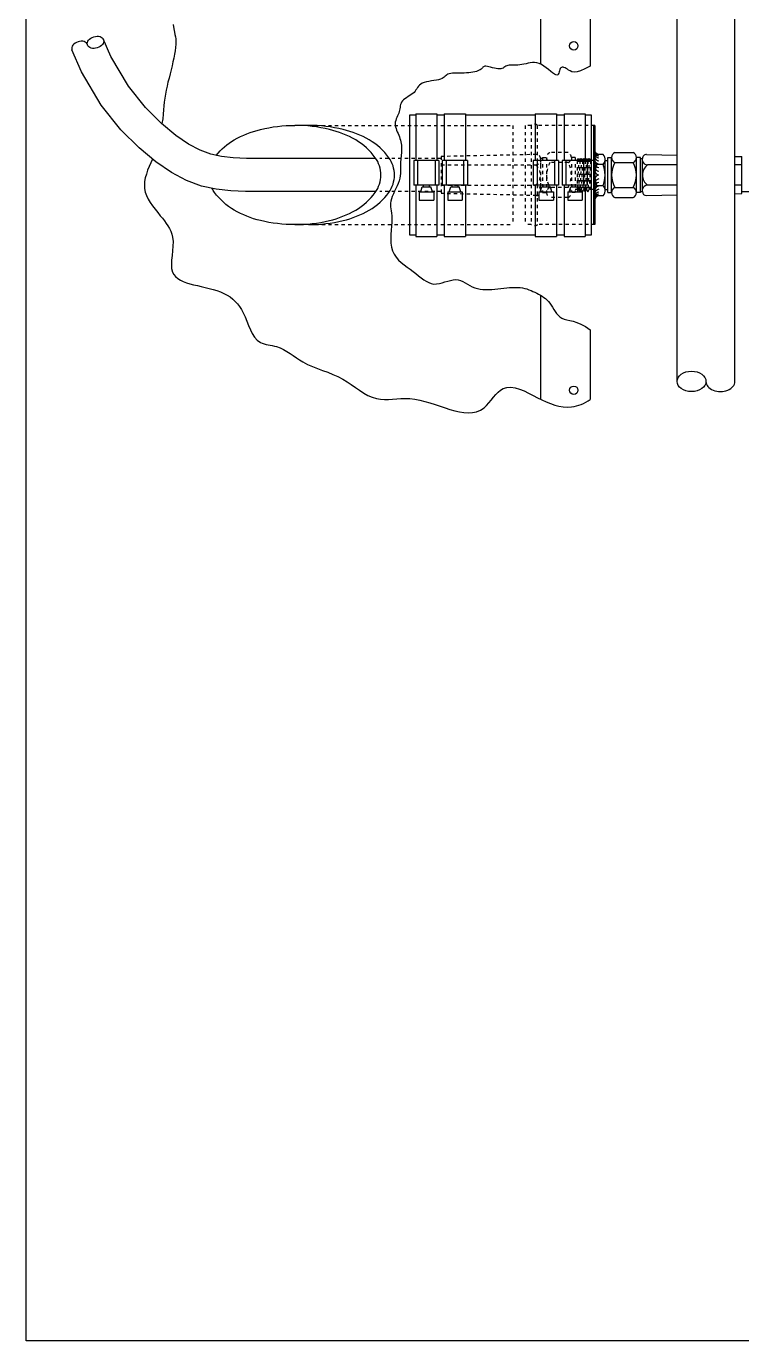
# Model space of a CAD drawing. Extents: x 0 to 235, y -192 to 68.
# Drawn here: x 112.32 to 133.95, y -129.16 to -89.43 of the extents above; entities that cross this region are included whole.
import ezdxf

# ---------------------------------------------------------------- set-up
doc = ezdxf.new("R2010")
doc.units = 0
doc.header["$LTSCALE"] = 0.3
doc.header["$MEASUREMENT"] = 0
doc.linetypes.add('HIDDEN', pattern=[0.375, 0.25, -0.125])
doc.layers.add('1', color=1, linetype='CONTINUOUS')
doc.layers.add('NOTES', color=2, linetype='CONTINUOUS')

msp = doc.modelspace()

# ---------------------------------------------------------------- linework, layer by layer
at = {"layer": '1', "color": 41, "linetype": 'Continuous'}
for p, q in [((131.993886, -100.167598), (131.993886, -83.719474)), ((133.743886, -100.167598), (133.743886, -83.719474)), ((127.868886, -86.050115), (127.868886, -90.577428)), ((129.368886, -86.050115), (129.368886, -90.635093)), ((120.850683, -92.429848), (120.440683, -92.429848)), ((120.850683, -95.429848), (120.440683, -95.429848)), ((127.868886, -97.565847), (127.868886, -100.705516)), ((129.368886, -98.603859), (129.368886, -100.715481))]:
    msp.add_line(p, q, dxfattribs=at)
at = {"layer": '1'}
for p, q in [((123.905107, -92.119848), (123.905107, -95.739848)), ((124.092833, -92.119848), (123.905107, -92.119848)), ((124.952833, -92.119848), (124.732833, -92.119848)), ((127.70622, -92.119848), (125.592833, -92.119848)), ((128.580091, -92.119848), (128.34622, -92.119848)), ((129.405107, -92.119848), (129.220091, -92.119848)), ((129.405107, -95.739848), (129.405107, -92.119848)), ((129.50862, -92.429848), (129.50862, -95.429848)), ((130.116372, -93.249848), (130.666372, -93.249848)), ((131.068872, -93.309848), (131.993886, -93.329119)), ((129.896372, -94.457348), (129.896372, -93.402348)), ((129.896372, -93.402348), (130.016372, -93.402348)), ((130.886372, -93.402348), (130.766372, -93.402348)), ((130.886372, -94.457348), (130.886372, -93.402348)), ((130.886372, -93.429848), (130.948872, -93.429848)), ((130.948872, -94.429848), (130.948872, -93.429848)), ((130.948873, -94.429849), (130.948872, -93.429849)), ((130.948872, -93.679849), (130.948872, -93.554849)), ((133.743886, -93.365576), (133.948872, -93.369847)), ((133.948873, -94.489847), (133.948872, -93.369847)), ((129.896372, -94.457348), (130.016372, -94.457348)), ((130.886372, -94.457348), (130.766372, -94.457348)), ((130.886372, -94.429848), (130.948872, -94.429848)), ((130.948873, -94.304849), (130.948873, -94.179849)), ((131.068873, -94.549848), (131.993886, -94.530577)), ((133.743886, -94.494118), (133.948873, -94.489847)), ((130.116372, -94.609848), (130.666372, -94.609848)), ((123.905107, -95.739848), (124.092833, -95.739848)), ((124.732833, -95.739848), (124.952833, -95.739848)), ((125.592833, -95.739848), (127.70622, -95.739848)), ((128.34622, -95.739848), (128.580091, -95.739848)), ((129.220091, -95.739848), (129.405107, -95.739848))]:
    msp.add_line(p, q, dxfattribs=at)
at = {"layer": '1', "color": 6}
for p, q in [((124.092833, -92.078736), (124.732833, -92.078736)), ((124.092833, -92.078736), (124.092833, -93.493124)), ((124.732833, -92.078736), (124.732833, -93.493124)), ((124.952833, -92.078736), (124.952833, -93.493124)), ((124.952833, -92.078736), (125.592833, -92.078736)), ((125.592833, -92.078736), (125.592833, -93.493124)), ((127.70622, -92.078736), (127.70622, -93.493124)), ((127.70622, -92.078736), (128.34622, -92.078736)), ((128.34622, -92.078736), (128.34622, -93.493124)), ((128.580091, -92.078736), (128.580091, -93.493124)), ((128.580091, -92.078736), (129.220091, -92.078736)), ((129.220091, -92.078736), (129.220091, -93.493124)), ((129.46862, -92.429848), (129.46862, -95.429848)), ((129.75862, -93.304848), (129.56862, -93.304848)), ((124.032833, -93.493124), (124.032833, -94.240118)), ((124.792833, -93.493124), (124.032833, -93.493124)), ((124.14852, -93.493124), (124.14852, -94.240118)), ((124.677146, -93.493124), (124.677146, -94.240118)), ((124.792833, -93.493124), (124.792833, -94.240118)), ((124.892833, -93.493124), (124.892833, -94.240118)), ((125.652833, -93.493124), (124.892833, -93.493124)), ((125.00852, -93.493124), (125.00852, -94.240118)), ((125.537146, -93.493124), (125.537146, -94.240118)), ((125.652833, -93.493124), (125.652833, -94.240118)), ((128.40622, -93.493124), (127.64622, -93.493124)), ((127.64622, -93.493124), (127.64622, -94.240118)), ((127.761907, -93.493124), (127.761907, -94.240118)), ((128.290534, -93.493124), (128.290534, -94.240118)), ((128.40622, -93.493124), (128.40622, -94.240118)), ((129.280091, -93.493124), (128.520091, -93.493124)), ((128.520091, -93.493124), (128.520091, -94.240118)), ((128.635778, -93.493124), (128.635778, -94.240118)), ((129.164404, -93.493124), (129.164404, -94.240118)), ((129.280091, -93.493124), (129.280091, -94.240118)), ((129.50862, -94.404006), (129.50862, -93.45569)), ((129.75862, -93.606532), (129.56862, -93.606532)), ((129.81862, -93.606532), (129.81862, -93.45569)), ((129.81862, -93.489848), (129.896372, -93.489848)), ((129.81862, -94.253164), (129.81862, -93.606532)), ((130.016372, -94.457348), (130.016372, -93.402348)), ((130.116372, -93.554848), (130.666372, -93.554848)), ((130.766372, -94.457348), (130.766372, -93.402348)), ((131.993886, -93.619848), (131.099321, -93.619848)), ((133.948872, -93.619847), (133.743886, -93.619847)), ((124.792833, -94.240118), (124.032833, -94.240118)), ((124.092833, -94.240118), (124.092833, -95.782698)), ((124.200725, -94.441514), (124.200725, -94.691514)), ((124.200725, -94.441514), (124.640725, -94.441514)), ((124.245725, -94.441514), (124.290725, -94.281514)), ((124.290725, -94.281514), (124.550725, -94.281514)), ((124.330725, -94.281514), (124.330725, -94.240118)), ((124.510725, -94.281514), (124.510725, -94.240118)), ((124.595725, -94.441514), (124.550725, -94.281514)), ((124.640725, -94.441514), (124.640725, -94.691514)), ((124.732833, -94.240118), (124.732833, -95.782698)), ((125.652833, -94.240118), (124.892833, -94.240118)), ((124.952833, -94.240118), (124.952833, -95.782698)), ((125.060725, -94.441514), (125.500725, -94.441514)), ((125.060725, -94.441514), (125.060725, -94.691514)), ((125.105725, -94.441514), (125.150725, -94.281514)), ((125.150725, -94.281514), (125.410725, -94.281514)), ((125.190725, -94.281514), (125.190725, -94.240118)), ((125.370725, -94.281514), (125.370725, -94.240118)), ((125.455725, -94.441514), (125.410725, -94.281514)), ((125.500725, -94.441514), (125.500725, -94.691514)), ((125.592833, -94.240118), (125.592833, -95.782698)), ((128.40622, -94.240118), (127.64622, -94.240118)), ((127.70622, -94.240118), (127.70622, -95.782698)), ((127.814112, -94.441514), (128.254112, -94.441514)), ((127.814112, -94.441514), (127.814112, -94.691514)), ((127.859112, -94.441514), (127.904112, -94.281514)), ((127.904112, -94.281514), (128.164112, -94.281514)), ((127.944112, -94.281514), (127.944112, -94.240118)), ((128.124112, -94.281514), (128.124112, -94.240118)), ((128.209112, -94.441514), (128.164112, -94.281514)), ((128.254112, -94.441514), (128.254112, -94.691514)), ((128.34622, -94.240118), (128.34622, -95.782698)), ((129.280091, -94.240118), (128.520091, -94.240118)), ((128.580091, -94.240118), (128.580091, -95.782698)), ((128.687983, -94.441514), (128.687983, -94.691514)), ((128.687983, -94.441514), (129.127983, -94.441514)), ((128.732983, -94.441514), (128.777983, -94.281514)), ((128.777983, -94.281514), (129.037983, -94.281514)), ((128.817983, -94.281514), (128.817983, -94.240118)), ((128.997983, -94.281514), (128.997983, -94.240118)), ((129.082983, -94.441514), (129.037983, -94.281514)), ((129.127983, -94.441514), (129.127983, -94.691514)), ((129.220091, -94.240118), (129.220091, -95.782698)), ((129.75862, -94.253164), (129.56862, -94.253164)), ((129.81862, -94.404006), (129.81862, -94.253164)), ((129.81862, -94.369848), (129.896372, -94.369848)), ((130.116372, -94.304848), (130.666372, -94.304848)), ((131.993886, -94.239848), (131.099321, -94.239848)), ((133.948873, -94.239847), (133.743886, -94.239847)), ((124.200725, -94.691514), (124.640725, -94.691514)), ((125.060725, -94.691514), (125.500725, -94.691514)), ((127.814112, -94.691514), (128.254112, -94.691514)), ((128.687983, -94.691514), (129.127983, -94.691514)), ((129.75862, -94.554848), (129.56862, -94.554848)), ((124.092833, -95.782698), (124.732833, -95.782698)), ((124.952833, -95.782698), (125.592833, -95.782698)), ((127.70622, -95.782698), (128.34622, -95.782698)), ((128.580091, -95.782698), (129.220091, -95.782698))]:
    msp.add_line(p, q, dxfattribs=at)
at = {"layer": '1', "color": 41, "linetype": 'HIDDEN'}
for p, q in [((120.850683, -92.429848), (127.030107, -92.429848)), ((127.030107, -92.429848), (127.030107, -95.429848)), ((120.850683, -95.429848), (127.030107, -95.429848))]:
    msp.add_line(p, q, dxfattribs=at)
at = {"layer": '1', "color": 4, "linetype": 'HIDDEN'}
for p, q in [((127.40612, -92.429848), (127.40612, -95.429848)), ((127.58612, -92.429848), (127.40612, -92.429848)), ((127.58612, -92.429848), (127.58612, -95.429848)), ((127.76612, -92.429848), (127.76612, -95.429848)), ((129.307585, -92.429848), (127.76612, -92.429848)), ((127.740385, -93.309952), (124.865383, -93.36985)), ((128.697884, -93.249848), (128.147884, -93.249848)), ((124.865383, -93.36985), (124.865384, -94.48985)), ((124.865383, -93.61985), (127.714261, -93.619848)), ((127.865383, -93.429848), (127.865384, -94.429848)), ((127.865383, -93.554848), (127.865383, -93.679848)), ((127.927884, -93.429848), (127.865384, -93.429848)), ((127.865384, -93.429848), (127.865384, -94.429848)), ((127.927884, -93.402348), (128.047884, -93.402348)), ((127.927884, -93.402348), (127.927884, -94.457348)), ((128.047884, -93.402348), (128.047884, -94.457348)), ((128.697884, -93.554848), (128.147884, -93.554848)), ((128.917884, -93.402348), (128.797884, -93.402348)), ((128.797884, -93.402348), (128.797884, -94.457348)), ((128.917884, -93.402348), (128.917884, -94.457348)), ((128.977812, -93.489848), (128.917884, -93.489848)), ((128.977812, -93.489848), (129.017812, -93.426848)), ((129.017812, -93.426848), (128.977812, -94.432848)), ((128.977812, -93.489848), (128.977812, -94.432848)), ((129.017812, -93.426848), (129.057812, -93.489848)), ((129.057812, -93.489848), (129.017812, -94.369848)), ((129.057812, -93.489848), (129.097812, -93.426848)), ((129.097812, -93.426848), (129.057812, -94.432848)), ((129.097812, -93.426848), (129.137812, -93.489848)), ((129.137812, -93.489848), (129.097812, -94.369848)), ((129.137812, -93.489848), (129.177812, -93.426848)), ((129.177812, -93.426848), (129.137812, -94.432848)), ((129.177812, -93.426848), (129.217812, -93.489848)), ((129.217812, -93.489848), (129.177812, -94.369848)), ((129.217812, -93.489848), (129.257812, -93.426848)), ((129.257812, -93.426848), (129.217812, -94.432848)), ((129.257812, -93.426848), (129.297812, -93.489848)), ((129.297812, -93.489848), (129.257812, -94.369848)), ((129.297812, -93.489848), (129.337812, -93.426848)), ((129.337812, -93.426848), (129.297812, -94.432848)), ((129.337812, -93.426848), (129.377812, -93.489848)), ((129.377812, -93.489848), (129.337812, -94.369848)), ((129.377812, -93.489848), (129.377812, -94.369848)), ((129.46862, -93.489848), (129.377812, -93.489848)), ((124.865384, -94.23985), (127.714262, -94.239848)), ((127.740386, -94.549744), (124.865384, -94.48985)), ((127.865384, -94.179848), (127.865384, -94.304848)), ((127.927884, -94.429848), (127.865384, -94.429848)), ((127.927884, -94.457348), (128.047884, -94.457348)), ((128.697884, -94.304848), (128.147884, -94.304848)), ((128.917884, -94.457348), (128.797884, -94.457348)), ((128.977812, -94.369848), (128.917884, -94.369848)), ((128.977812, -94.432848), (129.017812, -94.369848)), ((129.017812, -94.369848), (129.057812, -94.432848)), ((129.057812, -94.432848), (129.097812, -94.369848)), ((129.097812, -94.369848), (129.137812, -94.432848)), ((129.137812, -94.432848), (129.177812, -94.369848)), ((129.177812, -94.369848), (129.217812, -94.432848)), ((129.217812, -94.432848), (129.257812, -94.369848)), ((129.257812, -94.369848), (129.297812, -94.432848)), ((129.297812, -94.432848), (129.337812, -94.369848)), ((129.46862, -94.369848), (129.337812, -94.369848)), ((128.697884, -94.609848), (128.147884, -94.609848)), ((127.58612, -95.429848), (127.40612, -95.429848)), ((129.321033, -95.429848), (127.76612, -95.429848))]:
    msp.add_line(p, q, dxfattribs=at)
at = {"layer": '1', "linetype": 'HIDDEN'}
for p, q in [((129.50862, -92.429848), (129.405107, -92.429848)), ((129.50862, -95.429848), (129.405107, -95.429848))]:
    msp.add_line(p, q, dxfattribs=at)
at = {"layer": '1', "color": 41, "linetype": 'Continuous', "flags": 128}
for points in [[(116.758896, -89.379243), (116.776703, -89.510223), (116.794907, -89.608616), (116.81182, -89.685349), (116.82575, -89.751352), (116.83501, -89.817554), (116.838273, -89.892863), (116.835673, -89.978108), (116.827705, -90.072096), (116.814868, -90.173634), (116.797657, -90.281531), (116.77657, -90.394594), (116.752105, -90.511632), (116.724756, -90.631451), (116.695106, -90.752976), (116.664064, -90.875594), (116.632624, -90.998808), (116.601781, -91.122121), (116.572528, -91.245037), (116.545859, -91.367058), (116.522768, -91.487689), (116.504249, -91.606432), (116.490716, -91.72337), (116.480264, -91.840904), (116.470408, -91.962015), (116.458664, -92.089683), (116.442546, -92.226889), (116.419571, -92.376614), (116.418302, -92.383101)], [(129.368886, -90.635093), (129.207559, -90.723859), (129.075441, -90.780049), (128.968624, -90.808981), (128.883204, -90.815975), (128.815273, -90.806353), (128.760926, -90.785433), (128.716257, -90.758535), (128.67736, -90.73098), (128.641023, -90.707279), (128.606814, -90.688706), (128.574996, -90.675729), (128.54583, -90.668813), (128.519579, -90.668424), (128.496506, -90.67503), (128.476873, -90.689095), (128.460942, -90.711087), (128.44864, -90.740835), (128.438554, -90.775624), (128.428934, -90.812104), (128.418032, -90.846922), (128.404097, -90.876729), (128.385382, -90.898172), (128.360137, -90.9079), (128.326614, -90.902562), (128.283601, -90.880061), (128.232047, -90.843309), (128.173439, -90.796475), (128.109263, -90.743725), (128.041006, -90.689226), (127.970154, -90.637146), (127.898194, -90.591652), (127.826614, -90.556912), (127.756622, -90.535974), (127.688321, -90.527421), (127.621536, -90.528718), (127.556091, -90.537329), (127.491813, -90.550719), (127.428526, -90.566353), (127.366055, -90.581696), (127.304226, -90.594212), (127.242998, -90.602007), (127.182879, -90.605752), (127.124509, -90.606757), (127.068529, -90.606335), (127.015581, -90.605795), (126.966306, -90.606451), (126.921345, -90.609613), (126.88134, -90.616592), (126.846558, -90.628224), (126.815769, -90.643441), (126.787371, -90.660697), (126.75976, -90.678449), (126.731333, -90.695151), (126.700487, -90.70926), (126.665617, -90.719231), (126.625121, -90.72352), (126.578003, -90.721121), (126.525696, -90.713185), (126.470241, -90.701402), (126.413678, -90.687463), (126.358048, -90.673058), (126.305392, -90.659876), (126.257749, -90.649609), (126.217161, -90.643946), (126.184988, -90.644145), (126.159869, -90.649735), (126.139765, -90.659813), (126.122634, -90.673475), (126.106435, -90.689819), (126.089129, -90.707939), (126.068675, -90.726934), (126.043032, -90.7459), (126.010586, -90.764045), (125.971437, -90.781025), (125.926107, -90.796606), (125.875121, -90.810554), (125.819005, -90.822638), (125.758284, -90.832624), (125.693481, -90.840278), (125.625121, -90.845368), (125.55391, -90.84786), (125.48127, -90.848515), (125.408805, -90.848297), (125.338119, -90.848166), (125.270814, -90.849084), (125.208493, -90.852012), (125.152761, -90.857913), (125.105221, -90.867748), (125.066751, -90.882144), (125.035336, -90.900386), (125.008235, -90.921426), (124.982708, -90.944214), (124.956015, -90.967702), (124.925416, -90.99084), (124.888171, -91.012579), (124.841539, -91.03187), (124.783737, -91.048019), (124.716811, -91.06175), (124.643763, -91.074139), (124.567596, -91.086267), (124.491312, -91.09921), (124.417915, -91.114048), (124.350406, -91.131858), (124.291788, -91.153718), (124.24416, -91.180373), (124.206006, -91.211223), (124.174906, -91.245338), (124.148442, -91.281783), (124.124193, -91.319628), (124.09974, -91.357938), (124.072664, -91.395783), (124.040544, -91.432228), (124.001705, -91.46659), (123.957444, -91.499175), (123.909801, -91.530535), (123.860818, -91.561226), (123.812534, -91.591799), (123.76699, -91.62281), (123.726227, -91.654812), (123.692285, -91.688358), (123.666584, -91.723871), (123.648053, -91.761249), (123.635003, -91.800259), (123.625743, -91.840668), (123.618581, -91.882243), (123.611828, -91.92475), (123.603792, -91.967956), (123.592783, -92.011628), (123.577648, -92.055588), (123.559395, -92.099867), (123.539567, -92.144555), (123.519711, -92.189738), (123.50137, -92.235504), (123.48609, -92.28194), (123.475415, -92.329134), (123.470892, -92.377173), (123.473589, -92.426101), (123.482669, -92.475786), (123.496822, -92.526054), (123.514735, -92.57673), (123.535098, -92.627639), (123.556597, -92.678607), (123.577921, -92.729458), (123.597758, -92.780018), (123.61503, -92.83015), (123.629591, -92.879874), (123.641528, -92.929248), (123.65093, -92.978332), (123.657882, -93.027181), (123.662473, -93.075857), (123.664791, -93.124415), (123.664922, -93.172915), (123.663027, -93.221445), (123.659558, -93.270207), (123.65504, -93.319436), (123.649997, -93.369364), (123.644953, -93.420225), (123.640435, -93.472251), (123.636966, -93.525677), (123.635071, -93.580734), (123.634979, -93.637646), (123.635732, -93.696598), (123.636077, -93.757765), (123.63476, -93.821321), (123.630529, -93.887442), (123.622128, -93.956302), (123.608306, -94.028077), (123.587808, -94.10294), (123.559973, -94.180838), (123.526513, -94.260806), (123.489729, -94.341648), (123.451925, -94.422169), (123.415403, -94.501175), (123.382467, -94.577471), (123.35542, -94.649862), (123.336564, -94.717154), (123.327449, -94.778787), (123.326614, -94.836748), (123.331841, -94.89366), (123.340917, -94.952146), (123.351625, -95.014829), (123.36175, -95.08433), (123.369077, -95.163273), (123.37139, -95.25428), (123.367347, -95.358978), (123.359107, -95.475013), (123.349701, -95.599032), (123.342161, -95.727685), (123.339518, -95.857619), (123.344804, -95.985485), (123.361051, -96.10793), (123.39129, -96.221604), (123.437597, -96.323996), (123.498216, -96.415955), (123.570438, -96.499172), (123.651551, -96.575337), (123.738844, -96.64614), (123.829606, -96.713271), (123.921126, -96.77842), (124.010693, -96.843278), (124.096203, -96.908889), (124.177982, -96.973713), (124.256962, -97.035565), (124.334076, -97.092259), (124.410258, -97.141609), (124.486439, -97.18143), (124.563554, -97.209537), (124.642534, -97.223743), (124.724021, -97.222874), (124.80749, -97.209794), (124.892126, -97.18838), (124.977111, -97.162508), (125.06163, -97.136053), (125.144866, -97.112891), (125.226003, -97.096897), (125.304226, -97.091948), (125.379013, -97.100787), (125.451031, -97.121633), (125.521241, -97.15157), (125.590606, -97.187686), (125.660088, -97.227065), (125.730648, -97.266794), (125.803249, -97.303958), (125.878852, -97.335644), (125.958163, -97.359579), (126.040855, -97.376053), (126.126345, -97.386), (126.214051, -97.390351), (126.30339, -97.390041), (126.393778, -97.386), (126.484632, -97.379161), (126.57537, -97.370458), (126.665447, -97.360793), (126.754474, -97.350953), (126.842103, -97.341696), (126.927982, -97.333779), (127.011762, -97.327961), (127.093094, -97.324998), (127.171627, -97.325649), (127.247012, -97.330671), (127.31901, -97.340593), (127.387831, -97.355033), (127.453795, -97.373377), (127.517223, -97.395014), (127.578436, -97.419332), (127.637753, -97.445719), (127.695497, -97.473564), (127.751987, -97.502253), (127.807452, -97.531404), (127.86175, -97.561545), (127.91465, -97.593435), (127.965917, -97.627831), (128.015319, -97.665491), (128.062621, -97.707172), (128.107592, -97.753633), (128.149997, -97.80563), (128.189885, -97.863419), (128.228433, -97.925244), (128.267097, -97.988846), (128.307335, -98.051968), (128.350605, -98.112351), (128.398364, -98.167735), (128.45207, -98.215864), (128.513181, -98.254478), (128.583007, -98.282597), (128.662279, -98.304348), (128.751578, -98.325138), (128.851487, -98.350372), (128.96259, -98.385455), (129.085469, -98.435793), (129.220707, -98.506793), (129.368886, -98.603859)]]:
    msp.add_lwpolyline(points, dxfattribs=at)
at = {"layer": '1', "flags": 128}
for points in [[(122.886874, -94.429848), (122.241147, -94.429848), (121.057895, -94.429848), (119.932397, -94.429848), (119.421363, -94.429848), (118.949699, -94.427477), (118.500004, -94.410201), (118.057121, -94.361067), (117.61256, -94.262002), (117.163199, -94.097408), (116.706174, -93.856667), (116.233551, -93.531682), (115.729195, -93.110465), (115.174048, -92.560715), (114.582476, -91.814438), (113.985117, -90.808421), (113.695915, -90.144353)], [(122.886874, -93.429848), (122.823115, -93.429848), (121.648565, -93.429848), (120.481664, -93.429848), (119.423877, -93.429848), (118.971414, -93.427573), (118.574427, -93.412322), (118.22149, -93.373167), (117.894505, -93.300302), (117.57001, -93.181445), (117.224285, -92.999332), (116.838675, -92.734179), (116.40273, -92.370096), (115.92038, -91.892436), (115.407947, -91.245993), (114.876938, -90.351715), (114.644687, -89.818419)]]:
    msp.add_lwpolyline(points, dxfattribs=at)
at = {"layer": '1', "color": 41, "linetype": 'Continuous'}
for points in [[(118.06237, -93.337709, -0.095260519), (118.603566, -92.869188, -0.072341084), (119.397484, -92.552853, -0.058751868), (120.440683, -92.429848)], [(123.038759, -93.929848, 0.15685122), (122.870227, -93.40583, 0.106617054), (122.2778, -92.869188, 0.072341084), (121.483883, -92.552853, 0.058751868), (120.440683, -92.429848, 0.058751868)], [(123.448759, -93.929848, 0.15685122), (123.280227, -93.40583, 0.106617054), (122.6878, -92.869188, 0.072341084), (121.893883, -92.552853, 0.058751868), (120.850683, -92.429848, 0.058751868)], [(120.440683, -95.429848, 0.058751868), (121.483883, -95.306844, 0.072341084), (122.2778, -94.990508, 0.106617054), (122.870227, -94.453867, 0.15685122), (123.038759, -93.929848, 0.15685122)], [(120.850683, -95.429848, 0.058751868), (121.893883, -95.306844, 0.072341084), (122.6878, -94.990508, 0.106617054), (123.280227, -94.453867, 0.15685122), (123.448759, -93.929848, 0.15685122)], [(120.440683, -95.429848, -0.058751868), (119.397484, -95.306844, -0.072341084), (118.603566, -94.990508, -0.106617054), (118.011139, -94.453867, -0.038797624), (117.938952, -94.334735, -0.038797624)]]:
    msp.add_lwpolyline(points, format="xyb", dxfattribs=at)
at = {"layer": '1', "color": 4, "linetype": 'HIDDEN', "flags": 128}
for points in [[(124.865383, -93.429848), (123.004619, -93.429848)], [(124.865384, -94.429848), (123.004619, -94.429848)]]:
    msp.add_lwpolyline(points, dxfattribs=at)
at = {"layer": '1', "color": 41, "linetype": 'Continuous'}
for centre in [(128.868886, -90.026448), (128.868886, -100.435648)]:
    msp.add_circle(centre, 0.1285, dxfattribs=at)
at = {"layer": '1', "color": 4, "linetype": 'HIDDEN'}
for centre, radius, start, end in [((127.745383, -93.429848), 0.12, 0.0000302, 92.387009), ((128.214165, -93.402348), 0.166281, 113.4912669, 180), ((128.631602, -93.402348), 0.166281, 360, 66.5087331), ((127.714598, -93.465016), 0.154832, 269.8754026, 346.8713818), ((127.471867, -93.929848), 0.393516, 308.0224771, 51.9775832), ((128.214165, -93.402348), 0.166281, 180, 246.5087331), ((128.801009, -93.929848), 0.753125, 150.1371656, 209.8628344), ((128.631602, -93.402348), 0.166281, 293.4912669, 360), ((128.044759, -93.929848), 0.753125, 330.1371656, 29.8628344), ((127.714599, -94.39468), 0.154832, 13.1286786, 90.1246577), ((127.745384, -94.429848), 0.12, 267.6130513, 0.0000302), ((128.214165, -94.457348), 0.166281, 113.4912669, 180), ((128.214165, -94.457348), 0.166281, 180, 246.5087331), ((128.631602, -94.457348), 0.166281, 0, 66.5087331), ((128.631602, -94.457348), 0.166281, 293.4912669, 0)]:
    msp.add_arc(centre, radius, start, end, dxfattribs=at)
at = {"layer": '1', "color": 41}
for centre, start, end in [((129.679325, -93.114773), 210.0519751, 254.5341116), ((129.679325, -93.163097), 210.0519751, 254.5341116), ((129.679325, -93.224952), 210.0519751, 254.5341116), ((129.679325, -93.310003), 210.0519751, 254.5341116), ((129.679325, -93.406651), 210.0519751, 254.5341116), ((129.679325, -93.512964), 210.0519751, 254.5341116), ((129.679325, -93.623143), 210.0519751, 254.5341116), ((129.679325, -93.737188), 210.0519751, 254.5341116), ((129.679325, -94.122508), 105.4658884, 149.9480249), ((129.679325, -94.236553), 105.4658884, 149.9480249), ((129.679325, -94.346732), 105.4658884, 149.9480249), ((129.679325, -94.453046), 105.4658884, 149.9480249), ((129.679325, -94.549694), 105.4658884, 149.9480249), ((129.679325, -94.634744), 105.4658884, 149.9480249), ((129.679325, -94.696599), 105.4658884, 149.9480249), ((129.679325, -94.744923), 105.4658884, 149.9480249)]:
    msp.add_arc(centre, 0.197216, start, end, dxfattribs=at)
at = {"layer": '1', "color": 6}
for centre, radius, start, end in [((129.728231, -93.45569), 0.219611, 136.6179, 180), ((129.59901, -93.45569), 0.219611, 351.1591004, 43.3821), ((129.728231, -93.45569), 0.219611, 180, 223.3821), ((130.409731, -93.929848), 0.901111, 158.9736532, 201.0263468), ((129.59901, -93.45569), 0.219611, 316.6179, 351.1591004), ((128.917509, -93.929848), 0.901111, 338.9736532, 21.0263468), ((130.182654, -93.402348), 0.166281, 180, 246.5087331), ((130.769497, -93.929848), 0.753125, 150.1371656, 209.8628344), ((130.600091, -93.402348), 0.166281, 293.4912669, 0), ((130.013247, -93.929848), 0.753125, 330.1371656, 29.8628344), ((131.099657, -93.465017), 0.154832, 193.1286786, 270.1246577), ((131.342389, -93.929848), 0.393516, 128.0224771, 231.9775832), ((129.728231, -94.404006), 0.219611, 136.6179, 180), ((129.728231, -94.404006), 0.219611, 180, 223.3821), ((129.59901, -94.404006), 0.219611, 8.8408996, 43.3821), ((129.59901, -94.404006), 0.219611, 316.6179, 8.8408996), ((130.182654, -94.457348), 0.166281, 113.4912669, 180), ((130.600091, -94.457348), 0.166281, 360, 66.5087331), ((131.099658, -94.39468), 0.154832, 89.8754026, 166.8713818)]:
    msp.add_arc(centre, radius, start, end, dxfattribs=at)
at = {"layer": '1'}
for centre, radius, start, end in [((130.182654, -93.402348), 0.166281, 113.4912669, 180), ((130.600091, -93.402348), 0.166281, 0, 66.5087331), ((131.068872, -93.429848), 0.12, 90.0000302, 180.0000302), ((130.182654, -94.457348), 0.166281, 180, 246.5087331), ((130.600091, -94.457348), 0.166281, 293.4912669, 360), ((131.068873, -94.429848), 0.12, 180.0000302, 270.0000302)]:
    msp.add_arc(centre, radius, start, end, dxfattribs=at)
msp.add_ellipse((114.411396, -89.919436), major_axis=(-0.243947, -0.076686), ratio=0.691299903, dxfattribs=at)
msp.add_ellipse((113.934409, -90.06938), major_axis=(-0.238494, -0.074972), ratio=0.707106781, start_param=3.141592654, end_param=6.283185307, dxfattribs=at)
at = {"layer": '1', "color": 4, "linetype": 'HIDDEN'}
msp.add_ellipse((127.67612, -92.429848), major_axis=(0.09, 0), ratio=0.419807785, start_param=0, end_param=3.141592654, dxfattribs=at)
at = {"layer": '1', "color": 4, "linetype": 'HIDDEN', "extrusion": (0, 0, -1)}
msp.add_ellipse((127.67612, -95.429848), major_axis=(0.09, 0), ratio=0.419807785, start_param=0, end_param=3.141592654, dxfattribs=at)
at = {"layer": '1', "color": 41, "linetype": 'Continuous'}
msp.add_ellipse((132.431386, -100.167598), major_axis=(-0.4375, 0), ratio=0.707106781, dxfattribs=at)
msp.add_ellipse((133.306386, -100.167598), major_axis=(-0.4375, 0), ratio=0.707106781, start_param=0, end_param=3.141592654, dxfattribs=at)
msp.add_open_spline([(116.132303, -93.447124), (115.994614, -93.750463), (115.714547, -94.367474), (116.331296, -95.113003), (116.922778, -95.839975), (116.368679, -97.305989), (118.173887, -97.23008), (118.983302, -98.07886), (119.151315, -99.041294), (120.055141, -99.084621), (120.746847, -99.736755), (121.889626, -99.950282), (122.81289, -100.869811), (124.323377, -100.449357), (125.921241, -101.660047), (126.726719, -100.072416), (127.806005, -100.703618), (128.638326, -101.052813), (129.201542, -100.834508), (129.368886, -100.715481)], degree=3, knots=[0, 0, 0, 0, 0.921480477, 1.874352932, 2.614215972, 3.674583168, 5.354094304, 6.183383207, 7.216203824, 7.720687421, 8.638506215, 9.954469779, 11.137011218, 12.137862056, 14.40156722, 15.222148924, 16.299062397, 17.364151096, 17.955951476, 17.955951476, 17.955951476, 17.955951476], dxfattribs=at)
at = {"layer": '1'}
msp.add_open_spline([(133.947828, -94.429846), (134.647061, -94.430752), (135.345389, -94.431658), (137.436895, -94.440047), (138.826599, -94.453217), (141.772576, -94.529239), (143.326982, -94.598339), (145.787617, -94.788218), (146.701435, -94.876745), (148.150553, -95.053536), (148.685258, -95.126578), (150.236941, -95.363868), (151.233257, -95.550195), (152.68281, -95.994435), (153.186163, -96.187419), (153.711831, -96.449018), (153.765975, -96.47676), (153.81971, -96.505096)], degree=3, knots=[0, 0, 0, 0, 2.091612248, 2.091612248, 6.274836744, 6.274836744, 11.002445622, 11.002445622, 13.814523999, 13.814523999, 15.454322088, 15.454322088, 18.566170163, 18.566170163, 20.349736906, 20.349736906, 20.556438867, 20.556438867, 20.556438867, 20.556438867], dxfattribs=at)
at = {"layer": 'NOTES'}
for p, q in [((112.317378, -129.160228), (112.317378, -69.160228)), ((172.317378, -129.160228), (112.317378, -129.160228))]:
    msp.add_line(p, q, dxfattribs=at)

doc.saveas('drawing.dxf')
